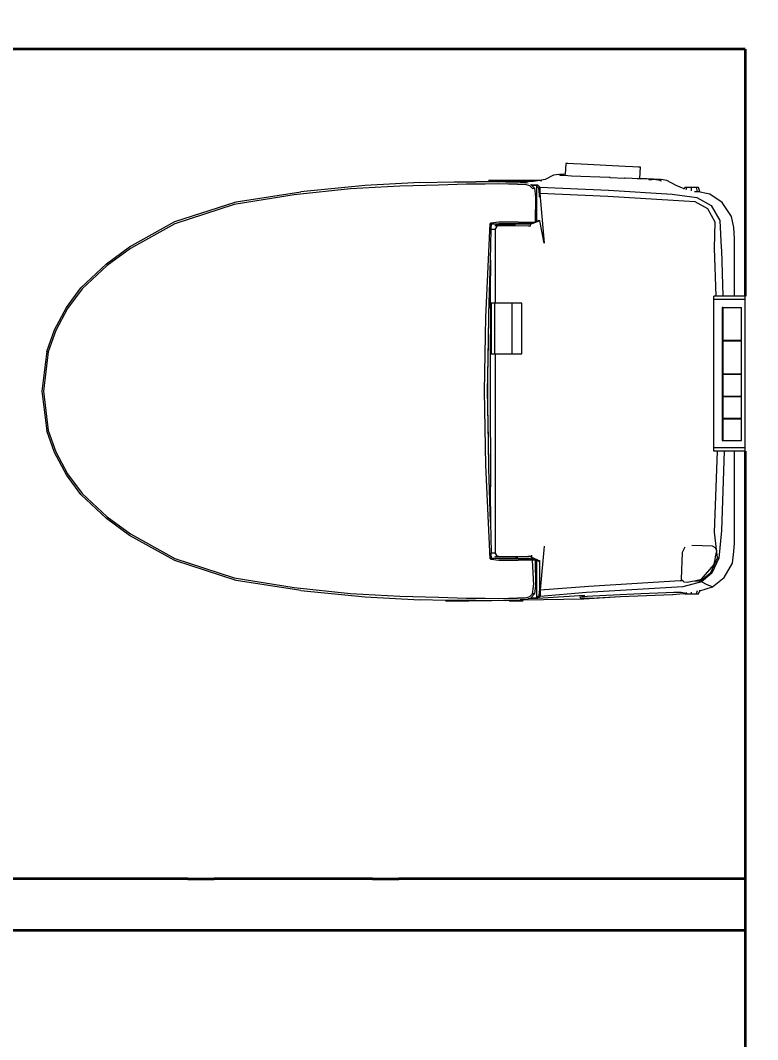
# Model space of a CAD drawing. Header units: millimetres. Extents: x 6923 to 14208, y 3430 to 4414.
# Drawn here: x 9116.65 to 9148.67, y 4236.79 to 4281.06 of the extents above; entities that cross this region are included whole.
import ezdxf

# ---------------------------------------------------------------- set-up
doc = ezdxf.new("R2010")
doc.units = ezdxf.units.MM
doc.layers.get('Defpoints').update_dxf_attribs({"color": 250})
for name, color, linetype, lineweight in [('dimension', 6, 'Continuous', 15), ('Furniture', 252, 'Continuous', 0), ('wall', 160, 'Continuous', 35)]:
    doc.layers.add(name, color=color, linetype=linetype, lineweight=lineweight)
doc.styles.get("Standard").update_dxf_attribs({"font": 'arial.ttf'})
doc.dimstyles.new('1 to 8', dxfattribs={"dimscale": 96, "dimtxt": 0.09375, "dimasz": 0.09375, "dimexe": 0.09375, "dimexo": 0.09375, "dimgap": 0.015625, "dimtad": 0, "dimtih": 1, "dimtoh": 1, "dimdec": 0, "dimrnd": 0.09375, "dimzin": 3, "dimdsep": 46, "dimlunit": 4, "dimtxsty": 'Standard', "dimcen": 0.09375, "dimadec": 0, "dimazin": 0, "dimtfac": 1, "dimtdec": 0, "dimtofl": 0, "dimtmove": 0, "dimatfit": 3, "dimfxl": 0.09375, "dimfxlon": 1, "dimtolj": 1, "dimtzin": 0, "dimarcsym": 0})

# ---------------------------------------------------------------- blocks, each defined once
blk = doc.blocks.new('*D74')
at = {"layer": 'Defpoints', "color": 0, "transparency": 16777216}
for p in [(9337.303, 4328.52), (8976.978, 4296.067), (9337.303, 4279.815)]:
    blk.add_point(p, dxfattribs=at)
at = {"layer": 'dimension', "color": 0, "lineweight": -2, "transparency": 16777216}
for p, q in [((8976.978, 4319.52), (8976.978, 4337.52)), ((9337.303, 4319.52), (9337.303, 4337.52)), ((8985.978, 4328.52), (9140.185, 4328.52)), ((9328.303, 4328.52), (9174.096, 4328.52))]:
    blk.add_line(p, q, dxfattribs=at)
at = {"layer": 'dimension', "color": 0, "transparency": 16777216}
for points in [[(8985.978, 4330.02), (8985.978, 4327.02), (8976.978, 4328.52)], [(9328.303, 4330.02), (9328.303, 4327.02), (9337.303, 4328.52)]]:
    blk.add_solid(points, dxfattribs=at)
at = {"layer": 'dimension', "color": 0, "transparency": 16777216, "insert": (9157.14, 4328.52), "char_height": 9, "attachment_point": 5}
blk.add_mtext('\\A1;30\'-0"', dxfattribs=at)

msp = doc.modelspace()

# ---------------------------------------------------------------- linework, layer by layer
at = {"layer": 'Furniture'}
for p, q in [((9140.343, 4274.844), (9140.317, 4274.372)), ((9140.433, 4274.839), (9140.343, 4274.844)), ((9140.678, 4274.828), (9140.433, 4274.839)), ((9141.012, 4274.811), (9140.678, 4274.828)), ((9142.914, 4274.719), (9141.012, 4274.811)), ((9143.248, 4274.703), (9142.914, 4274.719)), ((9143.492, 4274.691), (9143.248, 4274.703)), ((9143.582, 4274.686), (9143.492, 4274.691)), ((9143.554, 4274.199), (9143.582, 4274.686)), ((9133.994, 4274.021), (9131.626, 4273.893)), ((9133.994, 4274.021), (9135.495, 4274.055)), ((9135.495, 4274.055), (9136.438, 4274.054)), ((9137.128, 4274.044), (9136.438, 4274.054)), ((9136.983, 4274.109), (9137.001, 4274.109)), ((9139.199, 4274.109), (9136.983, 4274.109)), ((9137.001, 4274.109), (9137.046, 4274.109)), ((9137.109, 4274.109), (9137.045, 4274.109)), ((9137.195, 4274.109), (9137.109, 4274.109)), ((9137.402, 4274.042), (9137.128, 4274.044)), ((9137.423, 4274.095), (9137.402, 4274.042)), ((9137.495, 4274.042), (9137.402, 4274.042)), ((9137.51, 4274.095), (9137.423, 4274.095)), ((9137.495, 4274.042), (9137.51, 4274.095)), ((9137.637, 4274.041), (9137.495, 4274.042)), ((9137.72, 4274.095), (9137.51, 4274.095)), ((9137.72, 4274.039), (9137.637, 4274.041)), ((9137.72, 4274.039), (9137.72, 4274.095)), ((9137.931, 4274.095), (9137.72, 4274.095)), ((9137.94, 4274.033), (9137.72, 4274.039)), ((9137.948, 4274.034), (9137.931, 4274.095)), ((9138.018, 4274.095), (9137.931, 4274.095)), ((9137.948, 4274.034), (9137.94, 4274.033)), ((9138.039, 4274.031), (9137.948, 4274.034)), ((9138.038, 4274.044), (9138.018, 4274.095)), ((9138.939, 4274.058), (9138.038, 4274.044)), ((9138.041, 4274.036), (9138.038, 4274.044)), ((9138.361, 4274.027), (9138.039, 4274.031)), ((9138.361, 4274.027), (9138.583, 4274.012)), ((9138.583, 4274.012), (9138.63, 4274.009)), ((9138.706, 4273.992), (9138.63, 4274.009)), ((9139.199, 4274.109), (9138.939, 4274.058)), ((9139.436, 4274.155), (9139.199, 4274.109)), ((9139.232, 4274.109), (9139.199, 4274.109)), ((9139.276, 4274.109), (9139.232, 4274.109)), ((9139.232, 4274.109), (9139.276, 4274.109)), ((9139.276, 4274.109), (9139.294, 4274.109)), ((9139.294, 4274.109), (9139.276, 4274.109)), ((9139.802, 4274.337), (9139.436, 4274.155)), ((9140.037, 4274.367), (9139.802, 4274.337)), ((9140.037, 4274.367), (9140.079, 4274.349)), ((9140.084, 4274.385), (9140.079, 4274.349)), ((9140.079, 4274.349), (9140.092, 4274.344)), ((9140.116, 4274.363), (9140.084, 4274.385)), ((9140.317, 4274.372), (9140.084, 4274.385)), ((9140.092, 4274.344), (9140.113, 4274.334)), ((9140.113, 4274.334), (9140.127, 4274.328)), ((9140.155, 4274.344), (9140.116, 4274.363)), ((9140.254, 4274.316), (9140.127, 4274.328)), ((9140.205, 4274.327), (9140.155, 4274.344)), ((9140.254, 4274.316), (9140.205, 4274.327)), ((9140.265, 4274.316), (9140.254, 4274.316)), ((9140.592, 4274.299), (9140.265, 4274.316)), ((9140.317, 4274.371), (9140.316, 4274.36)), ((9140.317, 4274.372), (9140.317, 4274.371)), ((9142.223, 4274.233), (9140.592, 4274.299)), ((9142.261, 4274.231), (9142.223, 4274.233)), ((9142.261, 4274.231), (9142.884, 4274.203)), ((9142.884, 4274.203), (9142.885, 4274.206)), ((9142.915, 4274.202), (9142.884, 4274.203)), ((9143.219, 4274.189), (9142.915, 4274.202)), ((9143.463, 4274.178), (9143.219, 4274.189)), ((9143.439, 4274.198), (9143.464, 4274.196)), ((9143.553, 4274.174), (9143.463, 4274.178)), ((9143.464, 4274.196), (9143.554, 4274.193)), ((9143.553, 4274.174), (9143.553, 4274.177)), ((9143.94, 4274.157), (9143.553, 4274.174)), ((9144.447, 4274.151), (9143.554, 4274.199)), ((9143.554, 4274.193), (9143.554, 4274.199)), ((9143.944, 4274.156), (9143.94, 4274.157)), ((9143.944, 4274.156), (9143.951, 4274.156)), ((9144.25, 4274.132), (9143.951, 4274.156)), ((9143.951, 4274.156), (9144.082, 4274.151)), ((9144.432, 4274.105), (9144.25, 4274.132)), ((9144.389, 4274.146), (9144.319, 4274.145)), ((9144.426, 4274.148), (9144.389, 4274.146)), ((9144.447, 4274.151), (9144.426, 4274.148)), ((9144.449, 4274.116), (9144.432, 4274.105)), ((9144.449, 4274.116), (9144.447, 4274.151)), ((9144.484, 4274.142), (9144.449, 4274.116)), ((9144.45, 4274.084), (9144.45, 4274.088)), ((9144.483, 4274.085), (9144.483, 4274.081)), ((9144.726, 4274.106), (9144.484, 4274.142)), ((9145.127, 4273.885), (9144.726, 4274.106)), ((9126.029, 4273.176), (9128.826, 4273.617)), ((9130.994, 4273.74), (9128.539, 4273.487)), ((9131.626, 4273.893), (9128.826, 4273.617)), ((9133.138, 4273.857), (9130.994, 4273.74)), ((9134.803, 4273.899), (9133.138, 4273.857)), ((9136.024, 4273.941), (9134.803, 4273.899)), ((9136.837, 4273.949), (9136.024, 4273.941)), ((9137.395, 4273.956), (9136.837, 4273.949)), ((9137.853, 4273.952), (9137.395, 4273.956)), ((9138.239, 4273.953), (9137.853, 4273.952)), ((9138.239, 4273.953), (9138.579, 4273.942)), ((9138.579, 4273.942), (9138.765, 4273.884)), ((9138.899, 4273.761), (9138.765, 4273.884)), ((9138.799, 4273.935), (9139.107, 4273.922)), ((9138.828, 4273.923), (9138.82, 4273.927)), ((9138.86, 4273.89), (9138.828, 4273.923)), ((9138.865, 4273.885), (9138.86, 4273.89)), ((9139.063, 4273.876), (9138.865, 4273.885)), ((9138.98, 4273.766), (9138.865, 4273.885)), ((9138.899, 4273.761), (9138.98, 4273.766)), ((9138.98, 4273.766), (9139.026, 4273.4)), ((9139.063, 4273.876), (9139.107, 4273.922)), ((9139.063, 4273.876), (9139.07, 4272.335)), ((9139.163, 4273.777), (9139.063, 4273.876)), ((9139.107, 4273.922), (9139.211, 4273.818)), ((9139.163, 4273.777), (9139.211, 4273.818)), ((9139.192, 4273.499), (9139.163, 4273.777)), ((9139.211, 4273.818), (9142.193, 4273.688)), ((9139.211, 4273.818), (9139.212, 4273.536)), ((9139.212, 4273.536), (9139.4, 4271.38)), ((9142.158, 4273.41), (9139.212, 4273.536)), ((9142.193, 4273.688), (9144.96, 4273.514)), ((9145.484, 4273.75), (9145.127, 4273.885)), ((9145.478, 4273.736), (9145.484, 4273.75)), ((9145.504, 4273.799), (9145.484, 4273.75)), ((9145.591, 4273.799), (9145.504, 4273.799)), ((9145.566, 4273.711), (9145.591, 4273.799)), ((9145.801, 4273.799), (9145.591, 4273.799)), ((9145.801, 4273.659), (9145.801, 4273.799)), ((9146.012, 4273.799), (9145.801, 4273.799)), ((9145.931, 4273.633), (9146.036, 4273.633)), ((9146.058, 4273.633), (9146.012, 4273.799)), ((9146.099, 4273.799), (9146.012, 4273.799)), ((9146.595, 4273.518), (9146.036, 4273.633)), ((9146.036, 4273.633), (9146.058, 4273.633)), ((9146.058, 4273.633), (9146.165, 4273.633)), ((9146.165, 4273.633), (9146.099, 4273.799)), ((9123.355, 4272.319), (9126.029, 4273.176)), ((9128.539, 4273.487), (9125.94, 4273.061)), ((9138.93, 4273.438), (9138.941, 4273.438)), ((9138.937, 4273.409), (9138.933, 4273.409)), ((9139.026, 4273.4), (9139.01, 4272.307)), ((9139.191, 4273.398), (9139.192, 4273.499)), ((9139.191, 4273.398), (9139.212, 4273.396)), ((9144.997, 4273.231), (9142.158, 4273.41)), ((9144.96, 4273.514), (9146.036, 4273.361)), ((9145.955, 4273.179), (9144.997, 4273.231)), ((9146.502, 4272.876), (9145.955, 4273.179)), ((9146.036, 4273.361), (9146.65, 4273.018)), ((9147.132, 4273.155), (9146.595, 4273.518)), ((9147.528, 4272.546), (9147.132, 4273.155)), ((9125.94, 4273.061), (9123.36, 4272.219)), ((9146.826, 4272.302), (9146.502, 4272.876)), ((9146.65, 4273.018), (9147.022, 4272.368)), ((9121.394, 4271.231), (9123.355, 4272.319)), ((9123.36, 4272.219), (9121.436, 4271.157)), ((9136.865, 4268.168), (9137.056, 4272.244)), ((9137.088, 4272.249), (9137.056, 4272.244)), ((9137.098, 4272.25), (9137.088, 4272.249)), ((9137.429, 4272.296), (9137.098, 4272.25)), ((9137.098, 4272.25), (9137.107, 4272.224)), ((9137.1, 4272), (9137.107, 4272.224)), ((9137.107, 4272.224), (9137.534, 4272.231)), ((9137.429, 4272.296), (9137.435, 4272.298)), ((9137.429, 4272.296), (9137.429, 4272.298)), ((9137.43, 4272.243), (9137.517, 4272.243)), ((9137.927, 4272.298), (9137.435, 4272.298)), ((9137.517, 4272.243), (9137.718, 4272.243)), ((9137.534, 4272.231), (9137.78, 4272.231)), ((9137.718, 4272.243), (9137.806, 4272.243)), ((9137.78, 4272.231), (9138.107, 4272.231)), ((9137.806, 4272.243), (9137.845, 4272.243)), ((9137.845, 4272.243), (9137.867, 4272.243)), ((9137.867, 4272.243), (9138.135, 4272.243)), ((9138.266, 4272.298), (9137.927, 4272.298)), ((9138.107, 4272.231), (9138.391, 4272.231)), ((9138.135, 4272.243), (9138.273, 4272.243)), ((9138.266, 4272.298), (9138.61, 4272.298)), ((9138.273, 4272.243), (9138.368, 4272.243)), ((9138.368, 4272.243), (9138.43, 4272.243)), ((9138.391, 4272.231), (9138.588, 4272.231)), ((9138.43, 4272.243), (9138.479, 4272.243)), ((9138.479, 4272.243), (9138.64, 4272.243)), ((9138.588, 4272.231), (9138.629, 4272.231)), ((9138.61, 4272.298), (9138.884, 4272.298)), ((9138.629, 4272.231), (9138.746, 4272.231)), ((9138.64, 4272.243), (9138.644, 4272.243)), ((9138.644, 4272.243), (9138.77, 4272.243)), ((9138.746, 4272.231), (9138.787, 4272.243)), ((9138.77, 4272.243), (9138.787, 4272.243)), ((9138.787, 4272.243), (9138.868, 4272.243)), ((9139.211, 4272.359), (9138.792, 4272.189)), ((9138.792, 4272.209), (9138.868, 4272.243)), ((9138.792, 4272.209), (9138.792, 4272.189)), ((9138.868, 4272.243), (9138.915, 4272.264)), ((9138.884, 4272.298), (9138.915, 4272.298)), ((9138.915, 4272.28), (9138.978, 4272.298)), ((9138.915, 4272.298), (9138.978, 4272.298)), ((9138.915, 4272.274), (9138.963, 4272.286)), ((9138.915, 4272.264), (9138.963, 4272.286)), ((9138.963, 4272.286), (9138.989, 4272.298)), ((9138.978, 4272.298), (9138.989, 4272.298)), ((9138.989, 4272.298), (9139.01, 4272.307)), ((9139.01, 4272.307), (9139.07, 4272.335)), ((9139.07, 4272.335), (9139.153, 4272.373)), ((9139.153, 4272.373), (9139.159, 4272.374)), ((9139.159, 4272.374), (9139.161, 4272.375)), ((9139.161, 4272.375), (9139.178, 4272.384)), ((9139.211, 4272.359), (9139.178, 4272.384)), ((9139.4, 4271.38), (9139.211, 4272.359)), ((9146.795, 4271.163), (9146.826, 4272.302)), ((9147.022, 4272.368), (9147.085, 4271.187)), ((9147.632, 4272.066), (9147.528, 4272.546)), ((9137.063, 4270.651), (9137.1, 4271.983)), ((9137.1, 4271.983), (9137.1, 4272)), ((9137.129, 4271.983), (9137.1, 4271.983)), ((9137.269, 4271.983), (9137.129, 4271.983)), ((9137.251, 4272.15), (9137.279, 4272.15)), ((9137.269, 4271.983), (9137.373, 4272.142)), ((9137.269, 4271.983), (9137.269, 4268.782)), ((9138.154, 4272.163), (9137.279, 4272.15)), ((9137.279, 4272.15), (9137.373, 4272.142)), ((9137.373, 4272.142), (9138.035, 4272.15)), ((9138.035, 4272.15), (9138.702, 4272.142)), ((9138.702, 4272.142), (9138.713, 4272.142)), ((9138.713, 4272.142), (9138.792, 4272.143)), ((9138.792, 4272.189), (9138.792, 4272.163)), ((9138.792, 4272.163), (9138.792, 4272.156)), ((9138.792, 4272.156), (9138.792, 4272.143)), ((9138.792, 4272.143), (9138.792, 4272.118)), ((9147.665, 4271.572), (9147.632, 4272.066)), ((9147.665, 4269.088), (9147.665, 4271.572)), ((9120.389, 4270.487), (9121.394, 4271.231)), ((9121.436, 4271.157), (9120.422, 4270.412)), ((9146.873, 4269.088), (9146.795, 4271.163)), ((9147.085, 4271.187), (9147.095, 4271.081)), ((9147.095, 4271.081), (9147.163, 4269.088)), ((9119.281, 4269.446), (9120.389, 4270.487)), ((9136.997, 4268.315), (9137.063, 4270.651)), ((9137.063, 4270.651), (9137.066, 4270.485)), ((9137.066, 4269.964), (9137.063, 4270.651)), ((9137.066, 4270.485), (9137.066, 4269.964)), ((9120.422, 4270.412), (9119.333, 4269.4)), ((9137.073, 4268.782), (9137.066, 4269.964)), ((9118.654, 4268.597), (9119.281, 4269.446)), ((9119.333, 4269.4), (9118.7, 4268.545)), ((9137.116, 4268.782), (9137.073, 4268.782)), ((9137.076, 4268.287), (9137.073, 4268.782)), ((9137.116, 4266.575), (9137.116, 4268.782)), ((9137.129, 4268.782), (9137.116, 4268.782)), ((9137.259, 4268.782), (9137.129, 4268.782)), ((9137.259, 4266.575), (9137.259, 4268.782)), ((9137.269, 4268.782), (9137.259, 4268.782)), ((9138.01, 4268.782), (9137.269, 4268.782)), ((9138.01, 4266.575), (9138.01, 4268.782)), ((9138.02, 4268.782), (9138.01, 4268.782)), ((9138.431, 4268.782), (9138.02, 4268.782)), ((9138.431, 4266.575), (9138.431, 4268.782)), ((9146.773, 4268.956), (9146.773, 4269.088)), ((9146.873, 4269.088), (9146.773, 4269.088)), ((9146.773, 4268.572), (9146.773, 4268.956)), ((9146.773, 4268.956), (9148.132, 4268.956)), ((9147.072, 4269.088), (9146.873, 4269.088)), ((9147.163, 4269.088), (9147.072, 4269.088)), ((9147.176, 4269.088), (9147.163, 4269.088)), ((9147.356, 4269.088), (9147.176, 4269.088)), ((9147.4, 4269.088), (9147.356, 4269.088)), ((9147.517, 4269.088), (9147.4, 4269.088)), ((9147.58, 4269.088), (9147.517, 4269.088)), ((9147.604, 4269.088), (9147.58, 4269.088)), ((9147.623, 4269.088), (9147.604, 4269.088)), ((9147.631, 4269.088), (9147.623, 4269.088)), ((9147.665, 4269.088), (9147.631, 4269.088)), ((9148.132, 4269.088), (9147.665, 4269.088)), ((9148.132, 4268.956), (9148.132, 4269.088)), ((9148.132, 4268.572), (9148.132, 4268.956)), ((9118.134, 4267.615), (9118.654, 4268.597)), ((9118.7, 4268.545), (9118.196, 4267.595)), ((9136.981, 4268.248), (9136.966, 4267.21)), ((9136.976, 4267.066), (9136.996, 4268.253)), ((9136.996, 4268.253), (9136.997, 4268.315)), ((9137.074, 4266.575), (9137.076, 4268.287)), ((9146.773, 4264.974), (9146.773, 4268.572)), ((9147.176, 4268.597), (9147.126, 4268.597)), ((9147.126, 4268.597), (9147.126, 4268.572)), ((9147.126, 4268.572), (9147.126, 4267.171)), ((9147.176, 4268.597), (9147.964, 4268.597)), ((9147.176, 4268.572), (9147.176, 4268.597)), ((9147.176, 4267.171), (9147.176, 4268.572)), ((9147.964, 4268.572), (9147.964, 4268.597)), ((9147.964, 4267.171), (9147.964, 4268.572)), ((9148.132, 4262.847), (9148.132, 4268.572)), ((9136.808, 4264.957), (9136.865, 4268.168)), ((9117.801, 4266.684), (9118.134, 4267.615)), ((9118.196, 4267.595), (9117.864, 4266.661)), ((9136.966, 4267.21), (9136.942, 4265.643)), ((9136.952, 4265.643), (9136.976, 4267.066)), ((9147.126, 4267.171), (9147.176, 4267.171)), ((9147.176, 4267.141), (9147.126, 4267.141)), ((9147.126, 4267.141), (9147.126, 4265.715)), ((9147.176, 4267.171), (9147.964, 4267.171)), ((9147.176, 4265.715), (9147.176, 4267.141)), ((9147.176, 4267.141), (9147.964, 4267.141)), ((9147.964, 4265.715), (9147.964, 4267.141)), ((9117.786, 4266.581), (9117.576, 4264.957)), ((9117.864, 4266.661), (9117.66, 4264.957)), ((9117.801, 4266.684), (9117.786, 4266.581)), ((9137.072, 4265.643), (9137.074, 4266.575)), ((9137.074, 4266.575), (9137.116, 4266.575)), ((9137.116, 4266.575), (9137.129, 4266.575)), ((9137.129, 4266.575), (9137.259, 4266.575)), ((9137.259, 4266.575), (9137.269, 4266.575)), ((9137.269, 4266.575), (9137.269, 4257.931)), ((9137.269, 4266.575), (9138.01, 4266.575)), ((9138.01, 4266.575), (9138.02, 4266.575)), ((9138.02, 4266.575), (9138.431, 4266.575)), ((9136.942, 4265.643), (9136.932, 4264.957)), ((9136.94, 4264.957), (9136.952, 4265.643)), ((9137.072, 4265.229), (9137.072, 4265.643)), ((9147.126, 4265.715), (9147.176, 4265.715)), ((9147.176, 4265.689), (9147.126, 4265.689)), ((9147.126, 4265.689), (9147.126, 4264.746)), ((9147.176, 4265.715), (9147.964, 4265.715)), ((9147.176, 4264.746), (9147.176, 4265.689)), ((9147.176, 4265.689), (9147.964, 4265.689)), ((9147.964, 4264.746), (9147.964, 4265.689)), ((9137.072, 4264.958), (9137.072, 4265.229)), ((9117.576, 4264.957), (9117.786, 4263.333)), ((9117.66, 4264.957), (9117.864, 4263.253)), ((9136.865, 4261.746), (9136.808, 4264.957)), ((9136.932, 4264.957), (9136.942, 4264.271)), ((9136.952, 4264.271), (9136.94, 4264.957)), ((9137.072, 4264.271), (9137.072, 4264.958)), ((9146.773, 4262.847), (9146.773, 4264.974)), ((9147.126, 4264.746), (9147.176, 4264.746)), ((9147.176, 4264.726), (9147.126, 4264.726)), ((9147.126, 4264.726), (9147.126, 4263.784)), ((9147.176, 4264.746), (9147.964, 4264.746)), ((9147.176, 4263.784), (9147.176, 4264.726)), ((9147.176, 4264.726), (9147.964, 4264.726)), ((9147.964, 4263.784), (9147.964, 4264.726)), ((9136.942, 4264.271), (9136.966, 4262.704)), ((9136.976, 4262.848), (9136.952, 4264.271)), ((9137.076, 4261.627), (9137.072, 4264.271)), ((9147.126, 4263.784), (9147.176, 4263.784)), ((9147.176, 4263.753), (9147.126, 4263.753)), ((9147.126, 4263.753), (9147.126, 4262.847)), ((9147.176, 4263.784), (9147.964, 4263.784)), ((9147.176, 4263.753), (9147.964, 4263.753)), ((9147.176, 4262.847), (9147.176, 4263.753)), ((9147.964, 4262.847), (9147.964, 4263.753)), ((9117.786, 4263.333), (9117.801, 4263.23)), ((9118.134, 4262.299), (9117.801, 4263.23)), ((9117.864, 4263.253), (9118.196, 4262.319)), ((9136.966, 4262.704), (9136.981, 4261.666)), ((9136.996, 4261.661), (9136.976, 4262.848)), ((9146.773, 4262.5), (9146.773, 4262.847)), ((9146.773, 4262.349), (9146.773, 4262.5)), ((9148.132, 4262.5), (9146.773, 4262.5)), ((9147.126, 4262.847), (9147.126, 4262.81)), ((9147.126, 4262.81), (9147.176, 4262.81)), ((9147.176, 4262.81), (9147.176, 4262.847)), ((9147.176, 4262.81), (9147.964, 4262.81)), ((9147.964, 4262.81), (9147.964, 4262.847)), ((9148.132, 4262.5), (9148.132, 4262.847)), ((9148.132, 4262.349), (9148.132, 4262.5)), ((9118.654, 4261.317), (9118.134, 4262.299)), ((9118.196, 4262.319), (9118.7, 4261.369)), ((9146.931, 4262.349), (9146.773, 4262.349)), ((9146.803, 4258.826), (9146.931, 4262.349)), ((9147.088, 4262.349), (9146.931, 4262.349)), ((9147.215, 4262.349), (9147.088, 4262.349)), ((9147.215, 4262.349), (9147.1, 4258.902)), ((9147.238, 4262.349), (9147.215, 4262.349)), ((9147.342, 4262.349), (9147.238, 4262.349)), ((9147.427, 4262.349), (9147.342, 4262.349)), ((9147.506, 4262.349), (9147.427, 4262.349)), ((9147.55, 4262.349), (9147.506, 4262.349)), ((9147.597, 4262.349), (9147.55, 4262.349)), ((9147.62, 4262.349), (9147.597, 4262.349)), ((9147.653, 4262.349), (9147.62, 4262.349)), ((9147.665, 4262.349), (9147.653, 4262.349)), ((9147.665, 4258.348), (9147.665, 4262.349)), ((9148.132, 4262.349), (9147.665, 4262.349)), ((9137.056, 4257.67), (9136.865, 4261.746)), ((9136.997, 4261.599), (9136.996, 4261.661)), ((9137.063, 4259.263), (9136.997, 4261.599)), ((9137.066, 4259.95), (9137.076, 4261.627)), ((9119.281, 4260.468), (9118.654, 4261.317)), ((9118.7, 4261.369), (9119.333, 4260.514)), ((9120.389, 4259.427), (9119.281, 4260.468)), ((9119.333, 4260.514), (9120.422, 4259.502)), ((9137.063, 4259.263), (9137.066, 4259.95)), ((9137.066, 4259.95), (9137.066, 4259.429)), ((9121.394, 4258.683), (9120.389, 4259.427)), ((9120.422, 4259.502), (9121.436, 4258.757)), ((9137.066, 4259.429), (9137.063, 4259.263)), ((9137.063, 4259.263), (9137.101, 4257.931)), ((9123.355, 4257.595), (9121.394, 4258.683)), ((9121.436, 4258.757), (9123.36, 4257.695)), ((9146.931, 4257.719), (9146.803, 4258.826)), ((9147.1, 4258.902), (9146.98, 4257.705)), ((9139.401, 4258.23), (9139.232, 4256.321)), ((9145.507, 4258.176), (9145.393, 4257.955)), ((9146.707, 4258.228), (9145.81, 4258.258)), ((9146.835, 4258.152), (9146.707, 4258.228)), ((9146.892, 4258.018), (9146.835, 4258.152)), ((9147.639, 4257.99), (9147.665, 4258.348)), ((9123.36, 4257.695), (9125.94, 4256.853)), ((9137.056, 4257.67), (9137.088, 4257.665)), ((9137.088, 4257.665), (9137.098, 4257.664)), ((9137.107, 4257.689), (9137.098, 4257.664)), ((9137.098, 4257.664), (9137.435, 4257.616)), ((9137.101, 4257.931), (9137.129, 4257.931)), ((9137.101, 4257.914), (9137.101, 4257.931)), ((9137.107, 4257.689), (9137.101, 4257.914)), ((9137.395, 4257.685), (9137.107, 4257.689)), ((9137.129, 4257.931), (9137.269, 4257.931)), ((9137.279, 4257.764), (9137.25, 4257.764)), ((9137.373, 4257.772), (9137.269, 4257.931)), ((9137.373, 4257.772), (9137.279, 4257.764)), ((9137.413, 4257.762), (9137.279, 4257.764)), ((9137.415, 4257.771), (9137.373, 4257.772)), ((9137.534, 4257.683), (9137.395, 4257.685)), ((9138.154, 4257.75), (9137.413, 4257.762)), ((9138.035, 4257.764), (9137.415, 4257.771)), ((9137.517, 4257.671), (9137.43, 4257.671)), ((9137.435, 4257.616), (9137.927, 4257.616)), ((9137.718, 4257.671), (9137.517, 4257.671)), ((9137.78, 4257.683), (9137.534, 4257.683)), ((9137.806, 4257.671), (9137.718, 4257.671)), ((9138.107, 4257.683), (9137.78, 4257.683)), ((9137.845, 4257.671), (9137.806, 4257.671)), ((9137.867, 4257.671), (9137.845, 4257.671)), ((9138.135, 4257.671), (9137.867, 4257.671)), ((9137.927, 4257.616), (9138.266, 4257.616)), ((9138.685, 4257.772), (9138.035, 4257.764)), ((9138.391, 4257.683), (9138.107, 4257.683)), ((9138.273, 4257.671), (9138.135, 4257.671)), ((9138.254, 4257.75), (9138.154, 4257.75)), ((9138.61, 4257.616), (9138.266, 4257.616)), ((9138.368, 4257.671), (9138.273, 4257.671)), ((9138.43, 4257.671), (9138.368, 4257.671)), ((9138.588, 4257.683), (9138.391, 4257.683)), ((9138.479, 4257.671), (9138.43, 4257.671)), ((9138.64, 4257.671), (9138.479, 4257.671)), ((9138.603, 4257.683), (9138.588, 4257.683)), ((9138.746, 4257.683), (9138.603, 4257.683)), ((9138.884, 4257.616), (9138.61, 4257.616)), ((9138.644, 4257.671), (9138.64, 4257.671)), ((9138.77, 4257.671), (9138.644, 4257.671)), ((9138.702, 4257.772), (9138.685, 4257.772)), ((9138.845, 4257.77), (9138.702, 4257.772)), ((9138.787, 4257.671), (9138.746, 4257.683)), ((9138.787, 4257.671), (9138.77, 4257.671)), ((9138.787, 4257.671), (9138.915, 4257.671)), ((9138.845, 4257.838), (9138.845, 4257.81)), ((9138.845, 4257.81), (9138.845, 4257.77)), ((9138.845, 4257.77), (9138.845, 4257.746)), ((9138.845, 4257.746), (9139.211, 4257.586)), ((9138.852, 4257.709), (9138.845, 4257.746)), ((9138.942, 4257.671), (9138.852, 4257.709)), ((9138.884, 4257.616), (9138.935, 4256.525)), ((9138.915, 4257.616), (9138.884, 4257.616)), ((9138.915, 4257.671), (9138.942, 4257.671)), ((9138.989, 4257.621), (9138.915, 4257.64)), ((9138.978, 4257.616), (9138.915, 4257.634)), ((9138.978, 4257.616), (9138.915, 4257.616)), ((9138.989, 4257.651), (9138.942, 4257.671)), ((9138.989, 4257.616), (9138.978, 4257.616)), ((9138.989, 4257.651), (9138.989, 4257.621)), ((9139.07, 4257.617), (9138.989, 4257.651)), ((9139.01, 4257.616), (9138.989, 4257.621)), ((9138.989, 4257.621), (9138.989, 4257.616)), ((9139.01, 4257.616), (9138.989, 4257.616)), ((9139.01, 4257.616), (9139.026, 4256.514)), ((9139.07, 4257.617), (9139.064, 4255.994)), ((9139.102, 4257.604), (9139.07, 4257.617)), ((9139.159, 4257.579), (9139.102, 4257.604)), ((9145.393, 4257.955), (9145.352, 4256.794)), ((9146.64, 4257.082), (9146.931, 4257.719)), ((9146.98, 4257.705), (9146.68, 4257.052)), ((9146.797, 4257.533), (9146.82, 4257.651)), ((9146.82, 4257.651), (9146.84, 4257.755)), ((9146.84, 4257.755), (9146.892, 4258.018)), ((9146.98, 4257.705), (9146.931, 4257.719)), ((9147.584, 4257.492), (9147.639, 4257.99)), ((9126.029, 4256.738), (9123.355, 4257.595)), ((9139.159, 4257.579), (9139.161, 4257.579)), ((9139.161, 4257.579), (9139.178, 4257.572)), ((9139.178, 4257.572), (9139.211, 4257.586)), ((9139.208, 4256.516), (9139.211, 4257.586)), ((9146.412, 4257), (9146.775, 4257.421)), ((9146.775, 4257.421), (9146.797, 4257.533)), ((9147.221, 4256.866), (9147.584, 4257.492)), ((9125.94, 4256.853), (9128.539, 4256.427)), ((9128.826, 4256.297), (9126.029, 4256.738)), ((9141.335, 4256.491), (9145.312, 4256.729)), ((9145.312, 4256.729), (9145.419, 4256.728)), ((9145.352, 4256.794), (9145.377, 4256.769)), ((9145.377, 4256.769), (9145.419, 4256.728)), ((9145.419, 4256.728), (9145.424, 4256.723)), ((9145.424, 4256.723), (9145.467, 4256.68)), ((9145.821, 4256.7), (9145.929, 4256.723)), ((9145.929, 4256.723), (9146.227, 4256.786)), ((9145.929, 4256.723), (9146.21, 4256.72)), ((9146.21, 4256.72), (9146.64, 4257.082)), ((9146.21, 4256.72), (9146.235, 4256.677)), ((9146.227, 4256.786), (9146.412, 4257)), ((9146.68, 4257.052), (9146.235, 4256.677)), ((9146.715, 4256.452), (9147.221, 4256.866)), ((9128.539, 4256.427), (9130.994, 4256.174)), ((9128.826, 4256.297), (9131.626, 4256.021)), ((9138.899, 4256.153), (9138.93, 4256.476)), ((9138.93, 4256.476), (9138.933, 4256.505)), ((9138.941, 4256.476), (9138.93, 4256.476)), ((9138.933, 4256.505), (9138.935, 4256.525)), ((9138.933, 4256.505), (9138.937, 4256.505)), ((9139.026, 4256.514), (9138.98, 4256.148)), ((9139.178, 4256.08), (9139.207, 4256.357)), ((9139.208, 4256.516), (9139.201, 4256.515)), ((9139.207, 4256.357), (9139.208, 4256.516)), ((9139.207, 4256.357), (9139.232, 4256.321)), ((9139.232, 4256.321), (9139.227, 4256.041)), ((9139.232, 4256.321), (9141.335, 4256.491)), ((9145.42, 4256.458), (9141.238, 4256.212)), ((9146.235, 4256.677), (9145.42, 4256.458)), ((9145.467, 4256.68), (9145.606, 4256.655)), ((9145.606, 4256.655), (9145.821, 4256.7)), ((9146.012, 4256.154), (9146.053, 4256.3)), ((9146.099, 4256.154), (9146.153, 4256.289)), ((9146.153, 4256.289), (9146.715, 4256.452)), ((9146.153, 4256.289), (9146.165, 4256.318)), ((9146.476, 4256.538), (9146.235, 4256.677)), ((9146.715, 4256.452), (9146.476, 4256.538)), ((9130.994, 4256.174), (9133.138, 4256.057)), ((9131.626, 4256.021), (9133.994, 4255.893)), ((9133.138, 4256.057), (9134.803, 4256.015)), ((9135.118, 4255.867), (9133.994, 4255.893)), ((9134.803, 4256.015), (9136.024, 4255.973)), ((9135.129, 4255.846), (9135.118, 4255.867)), ((9135.122, 4255.867), (9135.118, 4255.867)), ((9135.122, 4255.867), (9135.128, 4255.856)), ((9135.128, 4255.867), (9135.122, 4255.867)), ((9135.128, 4255.867), (9135.128, 4255.856)), ((9135.495, 4255.859), (9135.128, 4255.867)), ((9135.128, 4255.856), (9135.129, 4255.846)), ((9135.793, 4255.859), (9135.129, 4255.846)), ((9135.141, 4255.833), (9135.129, 4255.846)), ((9135.141, 4255.833), (9137.128, 4255.87)), ((9135.793, 4255.859), (9135.495, 4255.859)), ((9135.975, 4255.859), (9135.793, 4255.859)), ((9136.438, 4255.86), (9135.975, 4255.859)), ((9136.024, 4255.973), (9136.837, 4255.965)), ((9136.438, 4255.86), (9137.128, 4255.87)), ((9136.837, 4255.965), (9137.395, 4255.958)), ((9137.128, 4255.87), (9137.637, 4255.873)), ((9137.395, 4255.958), (9137.853, 4255.962)), ((9137.637, 4255.873), (9137.873, 4255.879)), ((9137.853, 4255.962), (9138.239, 4255.961)), ((9137.873, 4255.879), (9137.962, 4255.881)), ((9137.873, 4255.879), (9137.882, 4255.856)), ((9137.882, 4255.856), (9137.969, 4255.856)), ((9137.962, 4255.881), (9138.039, 4255.883)), ((9137.969, 4255.856), (9137.962, 4255.881)), ((9137.969, 4255.856), (9138.18, 4255.856)), ((9138.039, 4255.883), (9138.18, 4255.885)), ((9138.18, 4255.885), (9138.361, 4255.887)), ((9138.18, 4255.856), (9138.18, 4255.885)), ((9138.18, 4255.856), (9138.39, 4255.856)), ((9138.579, 4255.972), (9138.239, 4255.961)), ((9138.4, 4255.889), (9138.361, 4255.887)), ((9138.39, 4255.856), (9138.4, 4255.889)), ((9138.39, 4255.856), (9138.477, 4255.856)), ((9138.452, 4255.893), (9138.4, 4255.889)), ((9138.493, 4255.896), (9138.452, 4255.893)), ((9138.452, 4255.893), (9138.492, 4255.894)), ((9138.477, 4255.856), (9138.492, 4255.894)), ((9138.492, 4255.894), (9141.117, 4255.941)), ((9138.492, 4255.894), (9138.493, 4255.896)), ((9138.559, 4255.9), (9138.493, 4255.896)), ((9138.63, 4255.905), (9138.559, 4255.9)), ((9138.765, 4256.03), (9138.579, 4255.972)), ((9138.63, 4255.905), (9138.633, 4255.906)), ((9138.633, 4255.906), (9138.635, 4255.906)), ((9138.635, 4255.906), (9138.707, 4255.939)), ((9139.105, 4255.952), (9138.707, 4255.939)), ((9138.765, 4256.03), (9138.899, 4256.153)), ((9138.816, 4255.986), (9138.82, 4255.987)), ((9138.82, 4255.987), (9139.064, 4255.994)), ((9138.82, 4255.987), (9138.828, 4255.991)), ((9138.828, 4255.991), (9138.98, 4256.148)), ((9138.98, 4256.148), (9138.899, 4256.153)), ((9139.064, 4255.994), (9139.178, 4256.08)), ((9139.064, 4255.994), (9139.105, 4255.952)), ((9141.162, 4256.084), (9139.105, 4255.952)), ((9139.227, 4256.041), (9139.105, 4255.952)), ((9139.227, 4256.041), (9139.178, 4256.08)), ((9141.238, 4256.212), (9139.227, 4256.041)), ((9141.037, 4256.025), (9140.951, 4256.014)), ((9140.951, 4256.014), (9140.991, 4255.97)), ((9140.991, 4255.97), (9141.026, 4255.965)), ((9141.026, 4255.965), (9141.125, 4255.967)), ((9141.145, 4256.03), (9141.037, 4256.025)), ((9141.117, 4255.941), (9142.72, 4256.031)), ((9141.125, 4255.967), (9141.276, 4255.97)), ((9141.267, 4256.041), (9141.145, 4256.03)), ((9141.513, 4256.054), (9141.267, 4256.041)), ((9141.276, 4255.97), (9141.691, 4255.986)), ((9143.599, 4256.149), (9141.513, 4256.054)), ((9141.691, 4255.986), (9142.72, 4256.031)), ((9142.72, 4256.031), (9144.976, 4256.131)), ((9144.702, 4256.199), (9143.599, 4256.149)), ((9145.032, 4256.211), (9144.702, 4256.199)), ((9144.976, 4256.131), (9144.981, 4256.131)), ((9144.981, 4256.131), (9145.295, 4256.147)), ((9145.247, 4256.215), (9145.032, 4256.211)), ((9145.343, 4256.212), (9145.247, 4256.215)), ((9145.295, 4256.147), (9145.5, 4256.163)), ((9145.422, 4256.197), (9145.343, 4256.212)), ((9145.476, 4256.186), (9145.422, 4256.197)), ((9145.476, 4256.186), (9145.49, 4256.187)), ((9145.492, 4256.184), (9145.476, 4256.186)), ((9145.484, 4256.204), (9145.486, 4256.199)), ((9145.486, 4256.199), (9145.49, 4256.187)), ((9145.49, 4256.187), (9145.58, 4256.192)), ((9145.49, 4256.187), (9145.492, 4256.184)), ((9145.539, 4256.174), (9145.492, 4256.184)), ((9145.5, 4256.163), (9145.506, 4256.164)), ((9145.5, 4256.163), (9145.504, 4256.154)), ((9145.504, 4256.154), (9145.591, 4256.154)), ((9145.506, 4256.164), (9145.539, 4256.174)), ((9145.577, 4256.201), (9145.574, 4256.213)), ((9145.58, 4256.192), (9145.577, 4256.201)), ((9145.591, 4256.154), (9145.58, 4256.192)), ((9145.591, 4256.154), (9145.801, 4256.154)), ((9145.801, 4256.154), (9145.801, 4256.232)), ((9145.801, 4256.154), (9146.012, 4256.154)), ((9146.012, 4256.154), (9146.099, 4256.154))]:
    msp.add_line(p, q, dxfattribs=at)
at = {"layer": 'wall'}
for p, q in [((9148.132, 4279.815), (9082.823, 4279.815)), ((9148.132, 4279.815), (9148.132, 4277.563)), ((9148.132, 4277.563), (9148.132, 4269.088)), ((9148.132, 4262.349), (9148.132, 4243.783)), ((9123.93, 4243.783), (9082.823, 4243.783)), ((9123.93, 4243.783), (9124.017, 4243.783)), ((9124.017, 4243.783), (9124.265, 4243.783)), ((9124.265, 4243.783), (9124.636, 4243.783)), ((9124.636, 4243.783), (9125.074, 4243.783)), ((9125.511, 4243.783), (9125.074, 4243.783)), ((9125.883, 4243.783), (9125.511, 4243.783)), ((9126.131, 4243.783), (9125.883, 4243.783)), ((9126.218, 4243.783), (9126.131, 4243.783)), ((9131.938, 4243.783), (9126.218, 4243.783)), ((9131.938, 4243.783), (9132.025, 4243.783)), ((9132.025, 4243.783), (9132.273, 4243.783)), ((9132.273, 4243.783), (9132.644, 4243.783)), ((9132.644, 4243.783), (9133.082, 4243.783)), ((9133.52, 4243.783), (9133.082, 4243.783)), ((9133.891, 4243.783), (9133.52, 4243.783)), ((9134.139, 4243.783), (9133.891, 4243.783)), ((9134.226, 4243.783), (9134.139, 4243.783)), ((9148.132, 4243.783), (9134.226, 4243.783)), ((9148.132, 4243.783), (9148.132, 4241.531)), ((9148.132, 4241.531), (9082.823, 4241.531)), ((9148.132, 4241.531), (9148.132, 4230.803))]:
    msp.add_line(p, q, dxfattribs=at)

# ---------------------------------------------------------------- dimensions: what is measured, and where the dimension line sits
at = {"layer": 'dimension', "color": 219, "true_color": 0x642165}
dim = msp.add_linear_dim(base=(9337.303, 4328.52), p1=(8976.978, 4296.067), p2=(9337.303, 4279.815), dimstyle='1 to 8', dxfattribs=at)
dim.commit()
dim.dimension.update_dxf_attribs({"geometry": '*D74', "text_midpoint": (9157.14, 4328.52)})

doc.saveas('drawing.dxf')
